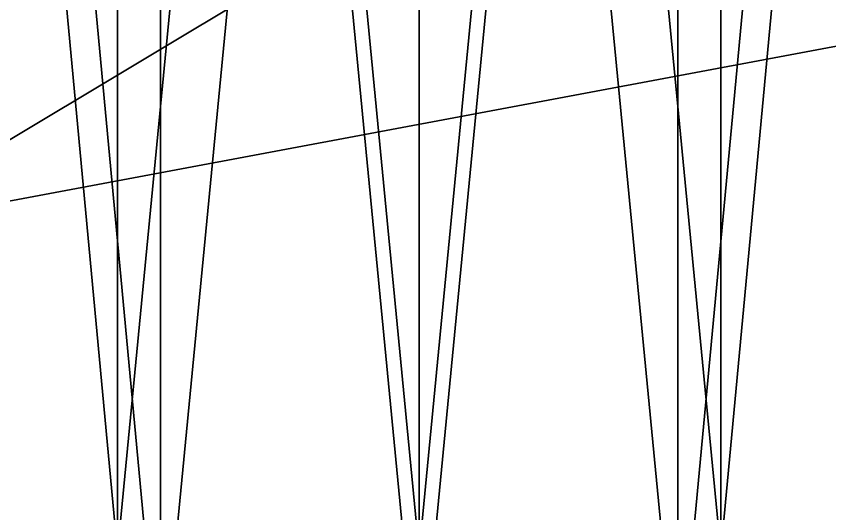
# Model space of a CAD drawing. Header units: metres. Extents: x -4.87 to 4.87, y -6.04 to 1.46.
# Drawn here: x 1.2376 to 1.5655, y -1.2445 to -1.044 of the extents above; entities that cross this region are included whole.
import ezdxf

# ---------------------------------------------------------------- set-up
doc = ezdxf.new("R2010")
doc.units = ezdxf.units.M

msp = doc.modelspace()

# ---------------------------------------------------------------- linework, layer by layer
at = {"layer": 'Cylinder 1'}
for points in [[(1.16058, -1.26, 1.35778), (1.27844, 0, 1.38937), (1.27845, -1.26, 1.38937)], [(1.16058, -1.26, 1.35778), (1.16058, 0, 1.35778), (1.27844, 0, 1.38937)], [(1.27845, -1.26, 0.01064), (1.16058, 0, 0.04222), (1.16059, -1.26, 0.04222)], [(1.27845, -1.26, 0.01064), (1.27844, 0, 0.01064), (1.16058, 0, 0.04222)], [(1.27845, -1.26, 1.38937), (1.27844, 0, 1.38937), (1.4, 0, 1.4)], [(1.4, -1.26, 0), (1.27844, 0, 0.01064), (1.27845, -1.26, 0.01064)], [(1.4, -1.26, 0), (1.4, 0, 0), (1.27844, 0, 0.01064)], [(1.27845, -1.26, 1.38937), (1.4, 0, 1.4), (1.4, -1.26, 1.4)], [(1.52155, -1.26, 0.01064), (1.4, 0, 0), (1.4, -1.26, 0)], [(1.52155, -1.26, 0.01064), (1.52155, 0, 0.01064), (1.4, 0, 0)], [(1.4, -1.26, 1.4), (1.52155, 0, 1.38937), (1.52155, -1.26, 1.38937)], [(1.4, -1.26, 1.4), (1.4, 0, 1.4), (1.52155, 0, 1.38937)], [(1.63941, -1.26, 0.04222), (1.52155, 0, 0.01064), (1.52155, -1.26, 0.01064)], [(1.63941, -1.26, 0.04222), (1.63941, 0, 0.04222), (1.52155, 0, 0.01064)], [(1.52155, -1.26, 1.38937), (1.63941, 0, 1.35778), (1.63941, -1.26, 1.35778)], [(1.52155, -1.26, 1.38937), (1.52155, 0, 1.38937), (1.63941, 0, 1.35778)]]:
    msp.add_3dface(points, dxfattribs=at)
at = {"layer": 'Cylinder 4'}
for points in [[(1.19479, -1.32, 1.26382), (1.29581, -0.24, 1.29088), (1.29581, -1.32, 1.29088)], [(1.19479, -1.32, 1.26382), (1.19479, -0.24, 1.26382), (1.29581, -0.24, 1.29088)], [(1.29581, -1.32, 0.10912), (1.19479, -0.24, 0.13618), (1.19479, -1.32, 0.13618)], [(1.29581, -1.32, 0.10912), (1.29581, -0.24, 0.10912), (1.19479, -0.24, 0.13618)], [(1.29581, -1.32, 1.29088), (1.4, -0.24, 1.3), (1.4, -1.32, 1.3)], [(1.29581, -1.32, 1.29088), (1.29581, -0.24, 1.29088), (1.4, -0.24, 1.3)], [(1.4, -1.32, 0.1), (1.29581, -0.24, 0.10912), (1.29581, -1.32, 0.10912)], [(1.4, -1.32, 0.1), (1.4, -0.24, 0.1), (1.29581, -0.24, 0.10912)], [(1.50419, -1.32, 0.10912), (1.4, -0.24, 0.1), (1.4, -1.32, 0.1)], [(1.50419, -1.32, 0.10912), (1.50419, -0.24, 0.10912), (1.4, -0.24, 0.1)], [(1.4, -1.32, 1.3), (1.50419, -0.24, 1.29088), (1.50419, -1.32, 1.29088)], [(1.4, -1.32, 1.3), (1.4, -0.24, 1.3), (1.50419, -0.24, 1.29088)], [(1.60521, -1.32, 0.13618), (1.50419, -0.24, 0.10912), (1.50419, -1.32, 0.10912)], [(1.60521, -1.32, 0.13618), (1.60521, -0.24, 0.13618), (1.50419, -0.24, 0.10912)], [(1.50419, -1.32, 1.29088), (1.60521, -0.24, 1.26382), (1.60521, -1.32, 1.26382)], [(1.50419, -1.32, 1.29088), (1.50419, -0.24, 1.29088), (1.60521, -0.24, 1.26382)]]:
    msp.add_3dface(points, dxfattribs=at)
at = {"layer": 'Wing 2'}
for points in [[(2, -0.63515, -0.125), (1.175, -1.12969, -0.125), (2, -0.975, -0.125)], [(2, -0.63515, -0.125), (1.175, -0.76567, -0.125), (1.175, -1.12969, -0.125)], [(2, -0.975, 0), (1.175, -1.12969, 0), (1.175, -0.76567, 0.01953)], [(2, -0.975, -0.01953), (1.175, -1.12969, 0), (2, -0.975, 0)], [(2, -0.975, -0.01953), (1.175, -1.12969, -0.01953), (1.175, -1.12969, 0)], [(2, -0.975, -0.0625), (1.175, -1.12969, -0.01953), (2, -0.975, -0.01953)], [(2, -0.975, -0.0625), (1.175, -1.12969, -0.0625), (1.175, -1.12969, -0.01953)], [(2, -0.975, -0.10547), (1.175, -1.12969, -0.0625), (2, -0.975, -0.0625)], [(2, -0.975, -0.10547), (1.175, -1.12969, -0.10547), (1.175, -1.12969, -0.0625)], [(2, -0.975, -0.125), (1.175, -1.12969, -0.10547), (2, -0.975, -0.10547)], [(2, -0.975, -0.125), (1.175, -1.12969, -0.125), (1.175, -1.12969, -0.10547)]]:
    msp.add_3dface(points, dxfattribs=at)

doc.saveas('drawing.dxf')
